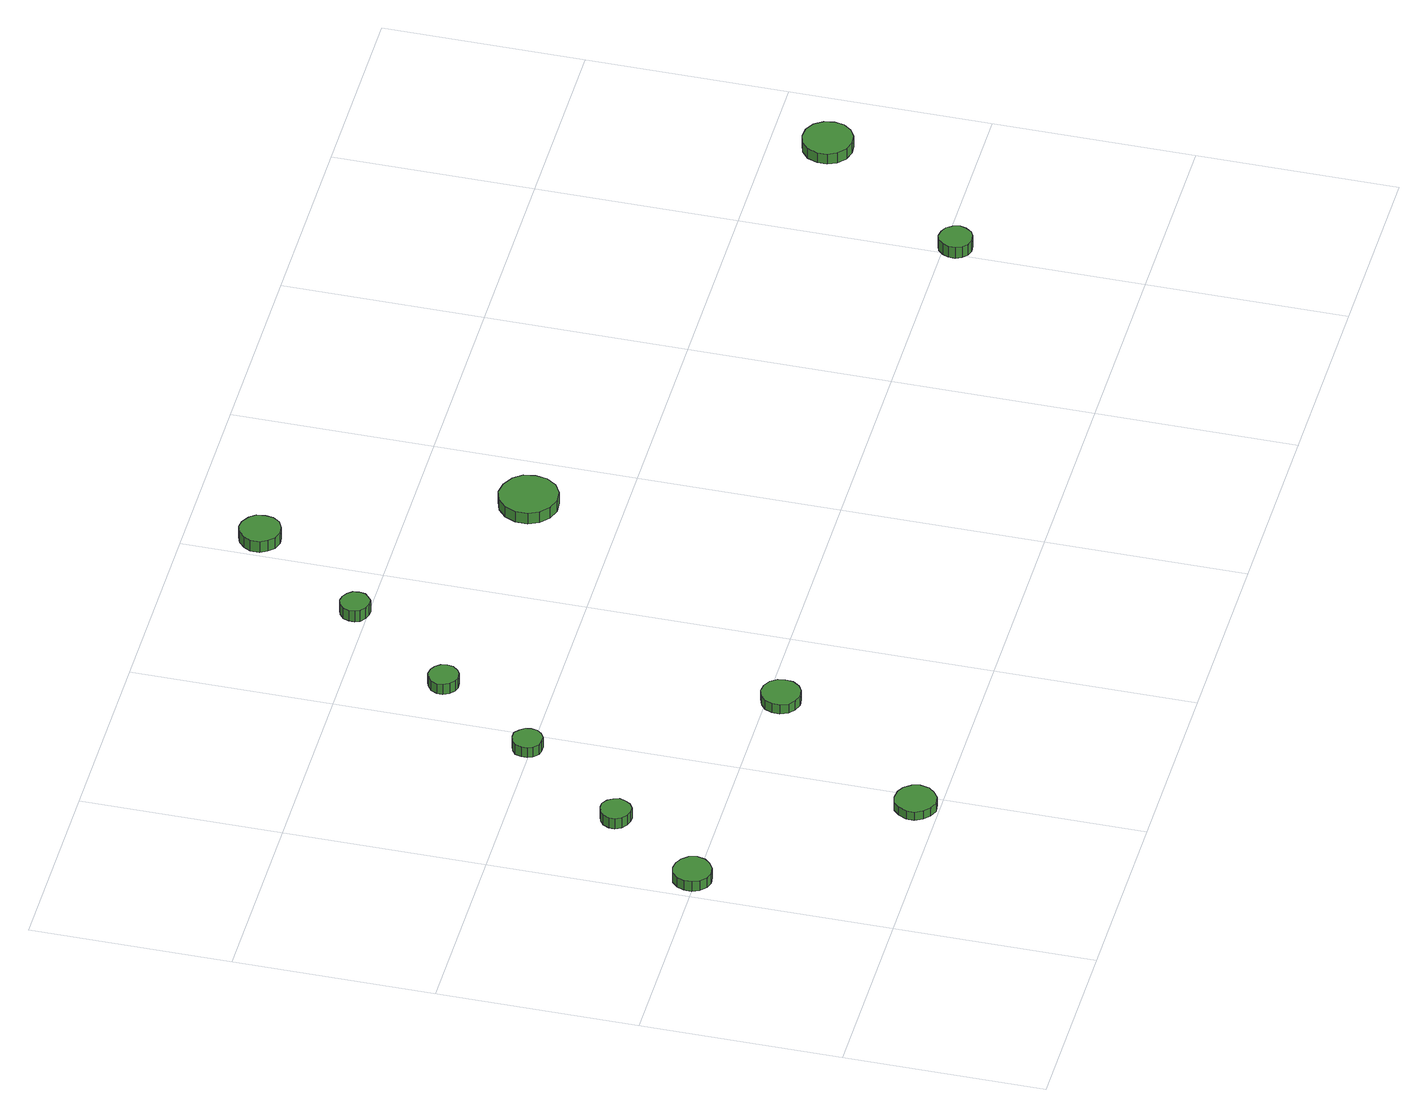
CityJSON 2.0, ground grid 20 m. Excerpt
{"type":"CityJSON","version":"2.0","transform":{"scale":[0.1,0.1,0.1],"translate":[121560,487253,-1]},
"CityObjects":{
"tree1":{"type":"SolitaryVegetationObject","attributes":{"function":"something"},"geometry":[{"type":"MultiSurface","lod":"1","boundaries":[[[0,1,2,3,4,5,6,7,8,9,10,11,12,13,14]],[[15,16,17,18,19,20,21,22,23,24,25,26,27,28,29]],[[0,29,28,1]],[[1,28,27,2]],[[2,27,26,3]],[[3,26,25,4]],[[4,25,24,5]],[[5,24,23,6]],[[6,23,22,7]],[[7,22,21,8]],[[8,21,20,9]],[[9,20,19,10]],[[10,19,18,11]],[[11,18,17,12]],[[12,17,16,13]],[[13,16,15,14]],[[14,15,29,0]]]}]},
"tree2":{"type":"SolitaryVegetationObject","attributes":{"function":"something"},"geometry":[{"type":"MultiSurface","lod":"1","boundaries":[[[30,31,32,33,34,35,36,37,38,39,40,41,42,43,44]],[[45,46,47,48,49,50,51,52,53,54,55,56,57,58,59]],[[30,59,58,31]],[[31,58,57,32]],[[32,57,56,33]],[[33,56,55,34]],[[34,55,54,35]],[[35,54,53,36]],[[36,53,52,37]],[[37,52,51,38]],[[38,51,50,39]],[[39,50,49,40]],[[40,49,48,41]],[[41,48,47,42]],[[42,47,46,43]],[[43,46,45,44]],[[44,45,59,30]]]}]},
"tree3":{"type":"SolitaryVegetationObject","attributes":{"function":"something"},"geometry":[{"type":"MultiSurface","lod":"1","boundaries":[[[60,61,62,63,64,65,66,67,68,69,70,71,72,73,74]],[[75,76,77,78,79,80,81,82,83,84,85,86,87,88,89]],[[60,89,88,61]],[[61,88,87,62]],[[62,87,86,63]],[[63,86,85,64]],[[64,85,84,65]],[[65,84,83,66]],[[66,83,82,67]],[[67,82,81,68]],[[68,81,80,69]],[[69,80,79,70]],[[70,79,78,71]],[[71,78,77,72]],[[72,77,76,73]],[[73,76,75,74]],[[74,75,89,60]]]}]},
"tree4":{"type":"SolitaryVegetationObject","attributes":{"function":"something"},"geometry":[{"type":"MultiSurface","lod":"1","boundaries":[[[90,91,92,93,94,95,96,97,98,99,100,101,102,103,104]],[[105,106,107,108,109,110,111,112,113,114,115,116,117,118,119]],[[90,119,118,91]],[[91,118,117,92]],[[92,117,116,93]],[[93,116,115,94]],[[94,115,114,95]],[[95,114,113,96]],[[96,113,112,97]],[[97,112,111,98]],[[98,111,110,99]],[[99,110,109,100]],[[100,109,108,101]],[[101,108,107,102]],[[102,107,106,103]],[[103,106,105,104]],[[104,105,119,90]]]}]},
"tree5":{"type":"SolitaryVegetationObject","attributes":{"function":"something"},"geometry":[{"type":"MultiSurface","lod":"1","boundaries":[[[120,121,122,123,124,125,126,127,128,129,130,131,132,133,134]],[[135,136,137,138,139,140,141,142,143,144,145,146,147,148,149]],[[120,149,148,121]],[[121,148,147,122]],[[122,147,146,123]],[[123,146,145,124]],[[124,145,144,125]],[[125,144,143,126]],[[126,143,142,127]],[[127,142,141,128]],[[128,141,140,129]],[[129,140,139,130]],[[130,139,138,131]],[[131,138,137,132]],[[132,137,136,133]],[[133,136,135,134]],[[134,135,149,120]]]}]},
"tree6":{"type":"SolitaryVegetationObject","attributes":{"function":"something"},"geometry":[{"type":"MultiSurface","lod":"1","boundaries":[[[150,151,152,153,154,155,156,157,158,159,160,161,162,163,164]],[[165,166,167,168,169,170,171,172,173,174,175,176,177,178,179]],[[150,179,178,151]],[[151,178,177,152]],[[152,177,176,153]],[[153,176,175,154]],[[154,175,174,155]],[[155,174,173,156]],[[156,173,172,157]],[[157,172,171,158]],[[158,171,170,159]],[[159,170,169,160]],[[160,169,168,161]],[[161,168,167,162]],[[162,167,166,163]],[[163,166,165,164]],[[164,165,179,150]]]}]},
"tree7":{"type":"SolitaryVegetationObject","attributes":{"function":"something"},"geometry":[{"type":"MultiSurface","lod":"1","boundaries":[[[180,181,182,183,184,185,186,187,188,189,190,191,192,193,194]],[[195,196,197,198,199,200,201,202,203,204,205,206,207,208,209]],[[180,209,208,181]],[[181,208,207,182]],[[182,207,206,183]],[[183,206,205,184]],[[184,205,204,185]],[[185,204,203,186]],[[186,203,202,187]],[[187,202,201,188]],[[188,201,200,189]],[[189,200,199,190]],[[190,199,198,191]],[[191,198,197,192]],[[192,197,196,193]],[[193,196,195,194]],[[194,195,209,180]]]}]},
"tree8":{"type":"SolitaryVegetationObject","attributes":{"function":"something"},"geometry":[{"type":"MultiSurface","lod":"1","boundaries":[[[210,211,212,213,214,215,216,217,218,219,220,221,222,223,224]],[[225,226,227,228,229,230,231,232,233,234,235,236,237,238,239]],[[210,239,238,211]],[[211,238,237,212]],[[212,237,236,213]],[[213,236,235,214]],[[214,235,234,215]],[[215,234,233,216]],[[216,233,232,217]],[[217,232,231,218]],[[218,231,230,219]],[[219,230,229,220]],[[220,229,228,221]],[[221,228,227,222]],[[222,227,226,223]],[[223,226,225,224]],[[224,225,239,210]]]}]},
"tree9":{"type":"SolitaryVegetationObject","attributes":{"function":"something"},"geometry":[{"type":"MultiSurface","lod":"1","boundaries":[[[240,241,242,243,244,245,246,247,248,249,250,251,252,253,254]],[[255,256,257,258,259,260,261,262,263,264,265,266,267,268,269]],[[240,269,268,241]],[[241,268,267,242]],[[242,267,266,243]],[[243,266,265,244]],[[244,265,264,245]],[[245,264,263,246]],[[246,263,262,247]],[[247,262,261,248]],[[248,261,260,249]],[[249,260,259,250]],[[250,259,258,251]],[[251,258,257,252]],[[252,257,256,253]],[[253,256,255,254]],[[254,255,269,240]]]}]},
"tree10":{"type":"SolitaryVegetationObject","attributes":{"function":"something"},"geometry":[{"type":"MultiSurface","lod":"1","boundaries":[[[270,271,272,273,274,275,276,277,278,279,280,281,282,283,284]],[[285,286,287,288,289,290,291,292,293,294,295,296,297,298,299]],[[270,299,298,271]],[[271,298,297,272]],[[272,297,296,273]],[[273,296,295,274]],[[274,295,294,275]],[[275,294,293,276]],[[276,293,292,277]],[[277,292,291,278]],[[278,291,290,279]],[[279,290,289,280]],[[280,289,288,281]],[[281,288,287,282]],[[282,287,286,283]],[[283,286,285,284]],[[284,285,299,270]]]}]},
"tree11":{"type":"SolitaryVegetationObject","attributes":{"function":"something"},"geometry":[{"type":"MultiSurface","lod":"1","boundaries":[[[300,301,302,303,304,305,306,307,308,309,310,311,312,313,314]],[[315,316,317,318,319,320,321,322,323,324,325,326,327,328,329]],[[300,329,328,301]],[[301,328,327,302]],[[302,327,326,303]],[[303,326,325,304]],[[304,325,324,305]],[[305,324,323,306]],[[306,323,322,307]],[[307,322,321,308]],[[308,321,320,309]],[[309,320,319,310]],[[310,319,318,311]],[[311,318,317,312]],[[312,317,316,313]],[[313,316,315,314]],[[314,315,329,300]]]}]}
},
"vertices":[
[47,204,18],[45,212,18],[40,218,18],[33,222,18],[25,223,18],[18,221,18],[12,215,18],[9,208,18],[9,200,18],[12,193,18],[18,187,18],[25,185,18],[33,186,18],[40,190,18],[45,196,18],[45,196,6],[40,190,6],[33,186,6],[25,185,6],[18,187,6],[12,193,6],[9,200,6],[9,208,6],[12,215,6],[18,221,6],[25,223,6],[33,222,6],[40,218,6],[45,212,6],[47,204,6],
[114,297,18],[112,303,18],[109,308,18],[103,312,18],[97,312,18],[91,310,18],[86,306,18],[83,300,18],[83,294,18],[86,288,18],[91,284,18],[97,282,18],[103,282,18],[109,286,18],[112,291,18],[112,291,6],[109,286,6],[103,282,6],[97,282,6],[91,284,6],[86,288,6],[83,294,6],[83,300,6],[86,306,6],[91,310,6],[97,312,6],[103,312,6],[109,308,6],[112,303,6],[114,297,6],
[205,24,16],[203,32,16],[198,39,16],[191,43,16],[182,44,16],[174,42,16],[168,36,16],[164,28,16],[164,20,16],[168,12,16],[174,6,16],[182,3,16],[191,4,16],[198,9,16],[203,15,16],[203,15,6],[198,9,6],[191,4,6],[182,3,6],[174,6,6],[168,12,6],[164,20,6],[164,28,6],[168,36,6],[174,42,6],[182,44,6],[191,43,6],[198,39,6],[203,32,6],[205,24,6],
[196,404,18],[195,410,18],[191,415,18],[186,419,18],[180,419,18],[174,417,18],[169,413,18],[167,407,18],[167,401,18],[169,396,18],[174,391,18],[180,390,18],[186,390,18],[191,393,18],[195,398,18],[195,398,6],[191,393,6],[186,390,6],[180,390,6],[174,391,6],[169,396,6],[167,401,6],[167,407,6],[169,413,6],[174,417,6],[180,419,6],[186,419,6],[191,415,6],[195,410,6],[196,404,6],
[327,187,17],[326,194,17],[321,201,17],[314,205,17],[306,206,17],[298,203,17],[292,198,17],[289,191,17],[289,183,17],[292,175,17],[298,170,17],[306,167,17],[314,168,17],[321,172,17],[326,179,17],[326,179,6],[321,172,6],[314,168,6],[306,167,6],[298,170,6],[292,175,6],[289,183,6],[289,191,6],[292,198,6],[298,203,6],[306,206,6],[314,205,6],[321,201,6],[326,194,6],[327,187,6],
[270,505,18],[269,511,18],[265,516,18],[260,519,18],[253,520,18],[248,518,18],[243,514,18],[240,508,18],[240,502,18],[243,496,18],[248,492,18],[253,490,18],[260,491,18],[265,494,18],[269,499,18],[269,499,6],[265,494,6],[260,491,6],[253,490,6],[248,492,6],[243,496,6],[240,502,6],[240,508,6],[243,514,6],[248,518,6],[253,520,6],[260,519,6],[265,516,6],[269,511,6],[270,505,6],
[348,611,25],[347,617,25],[343,622,25],[338,625,25],[332,626,25],[326,624,25],[321,620,25],[319,614,25],[319,608,25],[321,603,25],[326,599,25],[332,597,25],[338,597,25],[343,601,25],[347,605,25],[347,605,12],[343,601,12],[338,597,12],[332,597,12],[326,599,12],[321,603,12],[319,608,12],[319,614,12],[321,620,12],[326,624,12],[332,626,12],[338,625,12],[343,622,12],[347,617,12],[348,611,12],
[437,725,26],[436,734,26],[431,740,26],[423,745,26],[415,746,26],[407,743,26],[401,737,26],[397,730,26],[397,721,26],[401,714,26],[407,708,26],[415,705,26],[423,706,26],[431,710,26],[436,717,26],[436,717,13],[431,710,13],[423,706,13],[415,705,13],[407,708,13],[401,714,13],[397,721,13],[397,730,13],[401,737,13],[407,743,13],[415,746,13],[423,745,13],[431,740,13],[436,734,13],[437,725,13],
[560,490,24],[558,502,24],[551,511,24],[540,517,24],[528,519,24],[517,515,24],[508,507,24],[503,496,24],[503,484,24],[508,473,24],[517,465,24],[528,461,24],[540,462,24],[551,468,24],[558,478,24],[558,478,11],[551,468,11],[540,462,11],[528,461,11],[517,465,11],[508,473,11],[503,484,11],[503,496,11],[508,507,11],[517,515,11],[528,519,11],[540,517,11],[551,511,11],[558,502,11],[560,490,11],
[1025,188,22],[1023,195,22],[1019,201,22],[1013,204,22],[1006,205,22],[1000,203,22],[995,198,22],[992,192,22],[992,185,22],[995,179,22],[1000,174,22],[1006,172,22],[1013,173,22],[1019,176,22],[1023,182,22],[1023,182,9],[1019,176,9],[1013,173,9],[1006,172,9],[1000,174,9],[995,179,9],[992,185,9],[992,192,9],[995,198,9],[1000,203,9],[1006,205,9],[1013,204,9],[1019,201,9],[1023,195,9],[1025,188,9],
[1147,342,23],[1145,352,23],[1139,361,23],[1130,366,23],[1120,367,23],[1110,364,23],[1102,357,23],[1098,347,23],[1098,337,23],[1102,328,23],[1110,321,23],[1120,318,23],[1130,319,23],[1139,324,23],[1145,332,23],[1145,332,11],[1139,324,11],[1130,319,11],[1120,318,11],[1110,321,11],[1102,328,11],[1098,337,11],[1098,347,11],[1102,357,11],[1110,364,11],[1120,367,11],[1130,366,11],[1139,361,11],[1145,352,11],[1147,342,11]
]}
